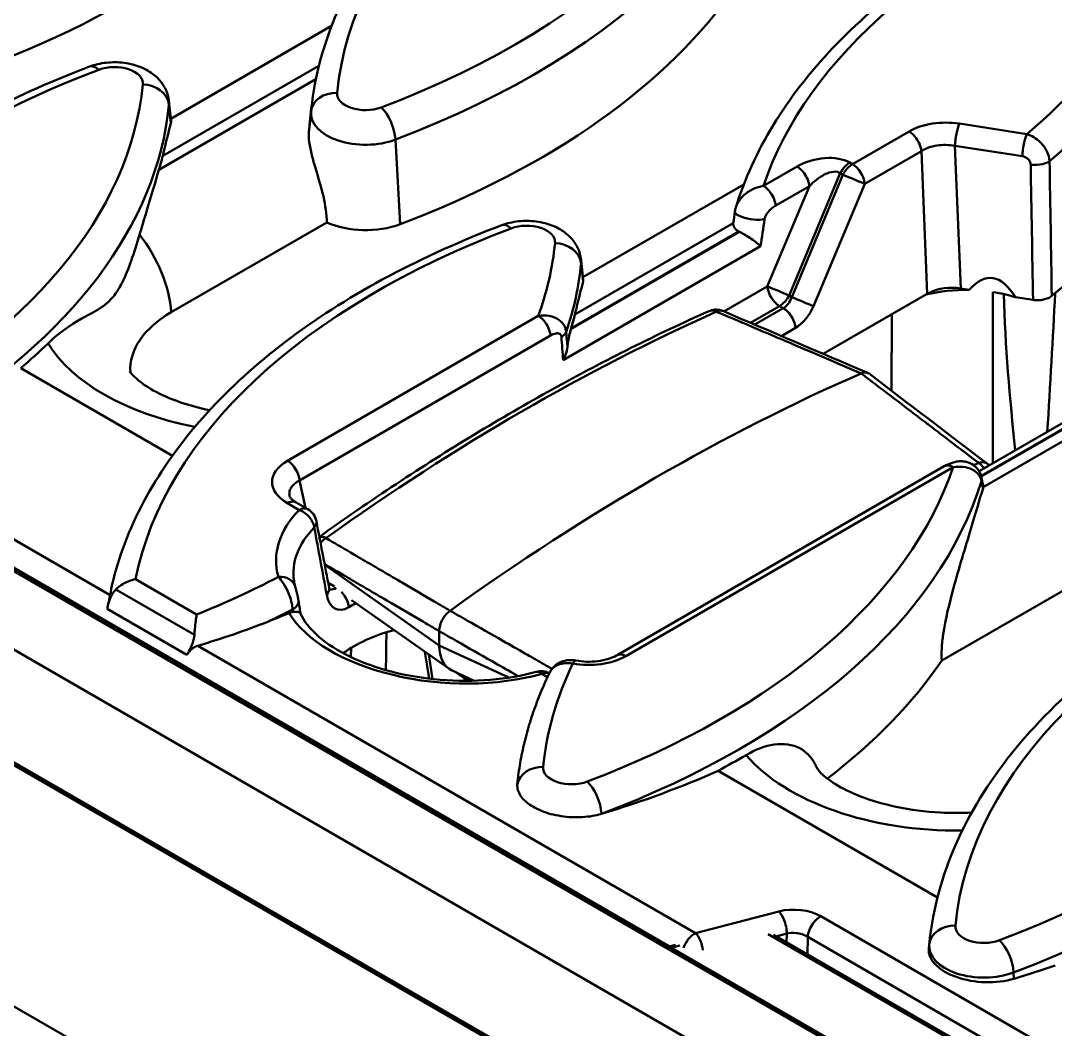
# Model space of a CAD drawing. Header units: millimetres. Extents: x 0 to 2219, y -32 to 1188.
# Drawn here: x 299.24 to 322.9, y 131.43 to 154.5 of the extents above; entities that cross this region are included whole.
import ezdxf

# ---------------------------------------------------------------- set-up
doc = ezdxf.new("R2010")
doc.units = ezdxf.units.MM
doc.header["$LTSCALE"] = 2
doc.layers.add('Sichtbar (ISO)', color=7, linetype='Continuous', lineweight=50)
doc.layers.add('Sichtbar schmal (ISO)', color=7, linetype='Continuous', lineweight=50)

msp = doc.modelspace()

# ---------------------------------------------------------------- linework, layer by layer
at = {"layer": 'Sichtbar (ISO)'}
for p, q in [((334.6797, 121.4207), (193.2583, 203.0704)), ((191.6027, 202.1623), (333.024, 120.5126)), ((302.6692, 152.2582), (306.3483, 154.3823)), ((302.6259, 152.6613), (302.6762, 152.1922)), ((305.8833, 152.4885), (305.8416, 152.0995)), ((312.0972, 148.6293), (315.7764, 150.7535)), ((315.7862, 150.5136), (315.7863, 150.5137)), ((315.5939, 150.2278), (315.5939, 150.2277)), ((302.6801, 147.8297), (306.2372, 149.8834)), ((312.054, 149.0324), (312.1043, 148.5633)), ((319.9707, 148.2504), (317.5931, 146.8776)), ((320.7375, 148.3738), (320.9331, 148.3417)), ((322.3912, 148.1132), (321.9878, 148.1756)), ((299.2358, 146.5522), (302.7063, 144.5486)), ((323.9905, 145.8279), (321.1582, 144.1927)), ((320.3622, 144.3062), (312.8761, 139.9841)), ((321.2079, 144.0664), (321.2079, 144.0664)), ((305.806, 143.3244), (305.5359, 143.4804)), ((320.3046, 139.8608), (325.0933, 142.6256)), ((306.6249, 141.3713), (306.6244, 141.3717)), ((309.0259, 139.6784), (306.8024, 141.2461)), ((308.8083, 140.5361), (308.8083, 140.2077)), ((308.48, 140.0633), (308.5762, 139.4482)), ((309.0885, 139.6422), (309.6117, 139.4003)), ((309.3987, 139.3977), (309.39, 139.4534)), ((315.1894, 137.3415), (320.2069, 134.4446)), ((324.9422, 128.6893), (316.4554, 133.5892)), ((314.0691, 133.3202), (314.2157, 133.3567)), ((320.0255, 133.4369), (320.0141, 133.3307))]:
    msp.add_line(p, q, dxfattribs=at)
for centre, start, end in [((305.606, 142.978), 10.76376, 60), ((311.1373, 139.2202), 61.42601, 105.65223)]:
    msp.add_arc(centre, 0.4, start, end, dxfattribs=at)
for centre, major_axis, ratio, start_param, end_param in [((287.4837, 163.1751), (20.085, 0), 0.5773503, 5.2921002, 5.9067594), ((296.9118, 159.5463), (20.085, 0), 0.5773503, 5.2921002, 5.9067594), ((282.7697, 153.0143), (19.91, 0), 0.5773503, 6.1148977, 6.1429316), ((307.1225, 150.5427), (-1.445, 0), 0.5773503, 0.9113221, 2.1505075), ((315.9685, 149.8256), (-0.4344, 0.0376), 0.5801579, 6.2507653, 6.2564533), ((315.8486, 149.7749), (-0.3167, 0.0704), 0.4847364, 1.0589612, 1.1149533), ((320.8446, 135.1585), (0.5869, 13.4575), 0.1731356, 6.0341036, 6.493111), ((306.3399, 154.9376), (-20.19, 0), 0.5773503, 2.5256048, 2.5711577), ((320.5366, 147.8979), (0.8006, -0.0058), 0.6152836, 1.3216185, 2.2764351), ((320.8549, 146.8867), (-2.4, 0.0021), 0.6066201, 4.6803099, 5.1033447), ((320.5358, 147.9185), (-0.8005, 0.0035), 0.5823326, 5.4147559, 5.4985406), ((320.8549, 146.9533), (-2.4, 0.0001), 0.5777312, 4.2208112, 4.4507906), ((304.9428, 146.5233), (-3.2, 0), 0.5773503, 5.4977871, 6.318229), ((292.1978, 149.3854), (19.91, 0), 0.5773503, 6.1148977, 6.1429316), ((-1562.4556, -4394.1357), (1751.4536, 4593.0007), 0.842549, 6.2494276, 6.2502989), ((311.4469, 146.1988), (-0.6181, -2.0831), 0.0029747, 2.2104547, 2.2220557), ((282.7697, 153.0143), (-19.91, 0), 0.5773503, 2.5445986, 2.6029748), ((313.7581, 99.0985), (-27.525, -47.6747), 0.5773503, 3.8059083, 4.0480637), ((-2219.216, -4011.253), (1825.2454, 4562.3091), 0.7818534, 6.0693751, 6.0702472), ((320.8186, 143.824), (0.4345, 0.0373), 0.5716722, 6.063941, 6.1571477), ((315.6656, 139.8614), (14.4429, -0.9977), 0.5927913, 3.01575, 3.08309), ((305.1302, 141.4484), (0.385, 0.1086), 0.80587, 6.2772854, 6.2831853), ((292.2902, 149.5231), (-19.8904, 1.2044), 0.5326124, 2.2885218, 2.3206343), ((298.2597, 145.4718), (12.2611, 1.1612), 0.4991551, 5.0870374, 5.2356119), ((309.1226, 138.8845), (-3.2, 0), 0.5773503, 5.1470276, 5.6137866), ((309.658, 140.701), (-0.6016, -1.0421), 0.575771, 5.4991567, 6.3354022), ((301.6259, 144.1235), (20.085, 0), 0.5773503, 5.6392198, 5.9067594), ((301.6259, 145.7565), (-19.91, 0), 0.5773503, 2.3202514, 2.3649925), ((301.7184, 145.7581), (-19.905, 1.2053), 0.5326124, 2.1763108, 2.3459169), ((311.8423, 136.9453), (1.2491, -0.0756), 0.5326124, 5.3060877, 5.3179035), ((321.2705, 133.1803), (1.2637, -0.0765), 0.5326124, 3.1225949, 5.3179035), ((339.9681, 131.8581), (19.9761, -1.2096), 0.5326124, 3.1168293, 3.1225949), ((311.1465, 141.993), (-19.9196, 1.2061), 0.5326124, 2.1763108, 2.2338406)]:
    msp.add_ellipse(centre, major_axis=major_axis, ratio=ratio, start_param=start_param, end_param=end_param, dxfattribs=at)
for points, knots in [([(314.9542, 161.6143), (313.9294, 161.2269), (312.9644, 160.7834), (311.1861, 159.7967), (310.3727, 159.2535), (308.9255, 158.0816), (308.2916, 157.4529), (307.228, 156.1266), (306.7984, 155.4287), (306.1662, 153.9857), (305.9641, 153.2406), (305.8833, 152.4885)], [2.93590568, 2.93590568, 2.93590568, 2.93590568, 3.12174204, 3.12174204, 3.30757839, 3.30757839, 3.49341475, 3.49341475, 3.67925111, 3.67925111, 3.86508746, 3.86508746, 3.86508746, 3.86508746]), ([(324.3823, 157.9854), (323.4828, 157.6454), (322.6294, 157.2622), (321.0365, 156.4177), (320.297, 155.9564), (318.9512, 154.9653), (318.3449, 154.4354), (317.2828, 153.3176), (316.827, 152.7296), (316.0819, 151.5083), (315.7927, 150.8749), (315.5939, 150.2278)], [2.93590568, 2.93590568, 2.93590568, 2.93590568, 3.09901472, 3.09901472, 3.26212377, 3.26212377, 3.42523281, 3.42523281, 3.58834185, 3.58834185, 3.7514509, 3.7514509, 3.7514509, 3.7514509]), ([(300.812, 153.4493), (299.9923, 153.1394), (299.2107, 152.7937), (297.7408, 152.0367), (297.0523, 151.6254), (295.7833, 150.7445), (295.2028, 150.2749), (294.163, 149.2849), (293.7038, 148.7646), (292.919, 147.6822), (292.5934, 147.1201), (292.3405, 146.543)], [2.93590568, 2.93590568, 2.93590568, 2.93590568, 3.0845612, 3.0845612, 3.23321672, 3.23321672, 3.38187225, 3.38187225, 3.53052777, 3.53052777, 3.67918329, 3.67918329, 3.67918329, 3.67918329]), ([(302.6259, 152.6613), (302.6159, 152.7541), (302.5898, 152.8433), (302.5119, 153.012), (302.4578, 153.0888), (302.3233, 153.2362), (302.2398, 153.3), (302.0408, 153.4182), (301.9228, 153.4643), (301.6694, 153.5309), (301.5333, 153.548), (301.2616, 153.5506), (301.1262, 153.5363), (300.9325, 153.4903), (300.8718, 153.4719), (300.812, 153.4493)], [0.8473015, 0.8473015, 0.8473015, 0.8473015, 1.0461813, 1.0461813, 1.2705319, 1.2705319, 1.5560441, 1.5560441, 1.9290652, 1.9290652, 2.3395873, 2.3395873, 2.7469542, 2.7469542, 2.9359057, 2.9359057, 2.9359057, 2.9359057]), ([(302.6714, 152.1532), (302.669, 152.1451), (302.6666, 152.1368), (302.6251, 151.9914), (302.5748, 151.7794), (302.5074, 151.5023), (302.496, 151.4557), (302.4842, 151.4073)], [0.70958265, 0.70958265, 0.70958265, 0.70958265, 0.73010989, 0.73010989, 1.0546565, 1.0546565, 1.11670002, 1.11670002, 1.11670002, 1.11670002]), ([(306.2372, 149.8834), (306.2338, 150.0715), (306.2063, 150.2757), (306.0979, 150.7475), (306.0069, 151.0181), (305.9082, 151.3682), (305.8811, 151.4724), (305.8414, 151.6749), (305.8291, 151.7734), (305.8254, 151.908), (305.827, 151.9554), (305.8314, 152.0019)], [0.04336489, 0.04336489, 0.04336489, 0.04336489, 0.19996601, 0.19996601, 0.39993202, 0.39993202, 0.47560066, 0.47560066, 0.55126929, 0.55126929, 0.59299387, 0.59299387, 0.59299387, 0.59299387]), ([(305.8314, 152.0019), (305.8338, 152.0256), (305.8362, 152.0492), (305.8397, 152.0816), (305.8406, 152.0906), (305.8416, 152.0995)], [0.709582647, 0.709582647, 0.709582647, 0.709582647, 0.73010989, 0.73010989, 0.738013886, 0.738013886, 0.738013886, 0.738013886]), ([(302.3984, 151.0889), (302.3189, 150.8196), (302.2225, 150.4944), (302.0637, 149.9659), (302.01, 149.7891), (301.9561, 149.6071)], [-1.17413138, -1.17413138, -1.17413138, -1.17413138, -0.82821986, -0.82821986, -0.66470099, -0.66470099, -0.66470099, -0.66470099]), ([(310.2401, 149.8205), (309.328, 149.4756), (308.4632, 149.0864), (306.8511, 148.2278), (306.1038, 147.7584), (304.7467, 146.7494), (304.1368, 146.2098), (303.0727, 145.0713), (302.6184, 144.4724), (301.8819, 143.2288), (301.5998, 142.584), (301.4111, 141.9259)], [2.93590568, 2.93590568, 2.93590568, 2.93590568, 3.10131206, 3.10131206, 3.26671845, 3.26671845, 3.43212483, 3.43212483, 3.59753122, 3.59753122, 3.7629376, 3.7629376, 3.7629376, 3.7629376]), ([(312.054, 149.0324), (312.044, 149.1252), (312.0179, 149.2144), (311.94, 149.3831), (311.8859, 149.4599), (311.7514, 149.6073), (311.6678, 149.6711), (311.4689, 149.7894), (311.3509, 149.8354), (311.0975, 149.902), (310.9614, 149.9192), (310.6897, 149.9218), (310.5543, 149.9074), (310.3606, 149.8614), (310.2999, 149.8431), (310.2401, 149.8205)], [0.8473015, 0.8473015, 0.8473015, 0.8473015, 1.0461813, 1.0461813, 1.2705319, 1.2705319, 1.5560441, 1.5560441, 1.9290652, 1.9290652, 2.3395873, 2.3395873, 2.7469542, 2.7469542, 2.9359057, 2.9359057, 2.9359057, 2.9359057]), ([(315.6638, 149.6755), (315.6406, 149.6877), (315.6201, 149.7015), (315.5856, 149.7313), (315.5714, 149.7473), (315.5494, 149.7809), (315.5418, 149.7985), (315.5333, 149.8341), (315.5324, 149.8521), (315.5348, 149.8699)], [-0.093172419, -0.093172419, -0.093172419, -0.093172419, -0.069741806, -0.069741806, -0.046689704, -0.046689704, -0.023222207, -0.023222207, -0.000000608, -0.000000608, -0.000000608, -0.000000608]), ([(301.9561, 149.6071), (301.894, 149.3986), (301.8303, 149.1953), (301.7005, 148.8277), (301.6351, 148.6643), (301.5136, 148.422), (301.462, 148.3345), (301.3423, 148.1694), (301.2771, 148.0997), (301.083, 147.9317), (300.9443, 147.8551), (300.5741, 147.6535), (300.3058, 147.5126), (299.9487, 147.2008), (299.9039, 147.1596), (299.8608, 147.1179)], [-8.1998669, -8.1998669, -8.1998669, -8.1998669, -7.9859112, -7.9859112, -7.7762905, -7.7762905, -7.6320169, -7.6320169, -7.471513, -7.471513, -7.182576, -7.182576, -6.7967357, -6.7967357, -6.739003, -6.739003, -6.739003, -6.739003]), ([(316.1614, 149.3387), (316.161, 149.3391), (316.1606, 149.3394), (316.1346, 149.3647), (316.1034, 149.3914), (316.0322, 149.4474), (315.9914, 149.477), (315.8986, 149.5411), (315.8512, 149.5719), (315.7864, 149.6106), (315.7646, 149.623), (315.7209, 149.6468), (315.6992, 149.658), (315.6786, 149.668)], [-0.14273154, -0.14273154, -0.14273154, -0.14273154, -0.1422764, -0.1422764, -0.11013027, -0.11013027, -0.07705636, -0.07705636, -0.0392693, -0.0392693, -0.02003724, -0.02003724, -0.000015, -0.000015, -0.000015, -0.000015]), ([(312.0995, 148.5243), (312.0971, 148.5163), (312.0947, 148.5079), (312.0532, 148.3625), (312.0029, 148.1505), (311.9354, 147.8734), (311.9241, 147.8269), (311.9123, 147.7785)], [0.70958265, 0.70958265, 0.70958265, 0.70958265, 0.73010989, 0.73010989, 1.0546565, 1.0546565, 1.11670002, 1.11670002, 1.11670002, 1.11670002]), ([(322.3912, 148.1132), (322.4302, 148.1072), (322.4708, 148.1047), (322.5514, 148.1067), (322.5914, 148.1112), (322.6672, 148.1271), (322.7029, 148.1385), (322.7672, 148.1668), (322.7956, 148.1837), (322.819, 148.2028)], [0, 0, 0, 0, 0.03026123, 0.03026123, 0.06049622, 0.06049622, 0.09075025, 0.09075025, 0.12108602, 0.12108602, 0.12108602, 0.12108602]), ([(314.9812, 147.8573), (314.3869, 147.5924), (313.7913, 147.3109), (312.5984, 146.7151), (312.0013, 146.4008), (310.8067, 145.7403), (310.2093, 145.394), (309.0154, 144.6702), (308.4189, 144.2926), (307.2369, 143.5127), (306.6512, 143.1108), (306.0672, 142.6945)], [1.4572612, 1.4572612, 1.4572612, 1.4572612, 1.50345979, 1.50345979, 1.54965838, 1.54965838, 1.59585697, 1.59585697, 1.64205556, 1.64205556, 1.6875878, 1.6875878, 1.6875878, 1.6875878]), ([(315.2927, 147.8602), (315.268, 147.8708), (315.2427, 147.8785), (315.1932, 147.8886), (315.1693, 147.8909), (315.1239, 147.8916), (315.1024, 147.89), (315.0626, 147.8839), (315.0442, 147.8796), (315.0105, 147.8694), (314.9952, 147.8635), (314.9812, 147.8573)], [0.0077111038, 0.0077111038, 0.0077111038, 0.0077111038, 0.0083111588, 0.0083111588, 0.0089112137, 0.0089112137, 0.0095112687, 0.0095112687, 0.0101113237, 0.0101113237, 0.0107113787, 0.0107113787, 0.0107113787, 0.0107113787]), ([(311.8208, 147.4407), (311.8081, 147.3976), (311.795, 147.3465), (311.7671, 147.2184), (311.7526, 147.1385), (311.7413, 147.0481), (311.7406, 147.0417), (311.7398, 147.0353)], [0.22233415, 0.22233415, 0.22233415, 0.22233415, 0.27696814, 0.27696814, 0.34524575, 0.34524575, 0.35028519, 0.35028519, 0.35028519, 0.35028519]), ([(311.7398, 147.0353), (311.7339, 146.9844), (311.722, 146.9324), (311.6899, 146.831), (311.6696, 146.7809), (311.6455, 146.7321), (311.6453, 146.7317), (311.6451, 146.7312)], [-0.08127597, -0.08127597, -0.08127597, -0.08127597, -0.040466491, -0.040466491, 0, 0, 0.000365583, 0.000365583, 0.000365583, 0.000365583]), ([(301.7311, 146.4808), (301.7311, 146.4808), (301.7319, 146.4791), (301.7442, 146.4579), (301.7881, 146.3929), (301.9752, 146.2282), (302.1022, 146.136), (302.4386, 145.9481), (302.6506, 145.8524), (303.0952, 145.6988), (303.3183, 145.6371), (303.5554, 145.5874)], [4.19906285, 4.19906285, 4.19906285, 4.19906285, 4.24960148, 4.24960148, 4.50761751, 4.50761751, 4.72894289, 4.72894289, 4.95859169, 4.95859169, 5.1497945, 5.1497945, 5.1497945, 5.1497945]), ([(318.4599, 146.4321), (318.4967, 146.4482), (318.5323, 146.4553), (318.5932, 146.451), (318.6188, 146.4416), (318.6402, 146.4253)], [0, 0, 0, 0, 0.039333136, 0.039333136, 0.074152386, 0.074152386, 0.074152386, 0.074152386]), ([(320.3653, 144.3079), (320.4164, 144.3372), (320.4692, 144.3618), (320.5731, 144.3986), (320.6268, 144.412), (320.7177, 144.4219), (320.7554, 144.4227), (320.8183, 144.4171), (320.8429, 144.4132), (320.9205, 144.3946), (320.9742, 144.3715), (321.0581, 144.3145), (321.0922, 144.2832), (321.1514, 144.2092), (321.1759, 144.1652), (321.1987, 144.1017), (321.2039, 144.0842), (321.2079, 144.0664)], [0.00092036, 0.00092036, 0.00092036, 0.00092036, 0.04941436, 0.04941436, 0.09426446, 0.09426446, 0.12464877, 0.12464877, 0.14443877, 0.14443877, 0.18758969, 0.18758969, 0.22230751, 0.22230751, 0.25974896, 0.25974896, 0.27360378, 0.27360378, 0.27360378, 0.27360378]), ([(321.2473, 143.8065), (321.1692, 143.542), (321.0754, 143.2257), (320.8425, 142.4507), (320.6975, 141.9787), (320.4834, 141.1904), (320.3863, 140.8048), (320.3207, 140.3578), (320.3079, 140.2453), (320.2969, 140.038), (320.2978, 139.9428), (320.3046, 139.8608)], [-1.1636059, -1.1636059, -1.1636059, -1.1636059, -0.8282199, -0.8282199, -0.4165788, -0.4165788, -0.1554996, -0.1554996, -0.0777498, -0.0777498, -0.0059838, -0.0059838, -0.0059838, -0.0059838]), ([(305.3859, 143.6238), (305.3869, 143.6189), (305.3904, 143.606), (305.4192, 143.5694), (305.434, 143.5537), (305.4737, 143.52), (305.4988, 143.5019), (305.5287, 143.4843)], [0, 0, 0, 0, 0.07358962, 0.07358962, 0.11392043, 0.11392043, 0.15369259, 0.15369259, 0.15369259, 0.15369259]), ([(329.0963, 142.5627), (328.0715, 142.1753), (327.1065, 141.7318), (325.3282, 140.7451), (324.5149, 140.2019), (323.0676, 139.03), (322.4337, 138.4013), (321.3701, 137.075), (320.9405, 136.3771), (320.3084, 134.9341), (320.1062, 134.189), (320.0255, 133.4369)], [2.93590568, 2.93590568, 2.93590568, 2.93590568, 3.12174204, 3.12174204, 3.30757839, 3.30757839, 3.49341475, 3.49341475, 3.67925111, 3.67925111, 3.86508746, 3.86508746, 3.86508746, 3.86508746]), ([(301.4147, 141.4889), (301.4616, 141.5351), (301.515, 141.5761), (301.6167, 141.6373), (301.663, 141.66), (301.7584, 141.6973), (301.8075, 141.7118), (301.8574, 141.722), (301.8581, 141.7222), (301.8589, 141.7223)], [0.37004796, 0.37004796, 0.37004796, 0.37004796, 0.42048226, 0.42048226, 0.4590929, 0.4590929, 0.49811289, 0.49811289, 0.49872151, 0.49872151, 0.49872151, 0.49872151]), ([(305.5152, 141.557), (305.5128, 141.5653), (305.5106, 141.5736), (305.5064, 141.5902), (305.5044, 141.5985), (305.5006, 141.615), (305.4988, 141.6232), (305.4954, 141.6397), (305.4939, 141.648), (305.491, 141.6644), (305.4896, 141.6726), (305.4884, 141.6809)], [2.19468236, 2.19468236, 2.19468236, 2.19468236, 2.209598537, 2.209598537, 2.224514714, 2.224514714, 2.239430891, 2.239430891, 2.254347068, 2.254347068, 2.269263245, 2.269263245, 2.269263245, 2.269263245]), ([(305.5156, 141.5551), (305.5201, 141.5391), (305.5255, 141.5196), (305.5372, 141.4756), (305.5437, 141.4504), (305.5563, 141.399), (305.5626, 141.3722), (305.5738, 141.3206), (305.5789, 141.2951), (305.5851, 141.2601), (305.5869, 141.2494), (305.5885, 141.2389)], [0, 0, 0, 0, 0.020194589, 0.020194589, 0.041180891, 0.041180891, 0.061317877, 0.061317877, 0.080875443, 0.080875443, 0.089693434, 0.089693434, 0.089693434, 0.089693434]), ([(306.2926, 141.5219), (306.2966, 141.502), (306.3014, 141.4865), (306.3077, 141.4701), (306.3096, 141.4667), (306.3096, 141.4667)], [0.001270467, 0.001270467, 0.001270467, 0.001270467, 0.027930571, 0.027930571, 0.048742073, 0.048742073, 0.048742073, 0.048742073]), ([(301.2159, 141.0461), (301.2313, 141.1341), (301.2557, 141.2251), (301.3083, 141.3425), (301.3339, 141.3885), (301.3751, 141.4457), (301.3948, 141.4689), (301.4147, 141.4889)], [0.031631, 0.031631, 0.031631, 0.031631, 0.09544219, 0.09544219, 0.12836887, 0.12836887, 0.1484271, 0.1484271, 0.1484271, 0.1484271]), ([(301.282, 141.3581), (301.2815, 141.3552), (301.281, 141.3523), (301.2801, 141.347), (301.2796, 141.3446), (301.2789, 141.3407), (301.2786, 141.3391), (301.2781, 141.336), (301.2778, 141.3345), (301.2771, 141.3311), (301.2767, 141.3291), (301.2755, 141.3228), (301.2746, 141.3184), (301.2673, 141.2823), (301.2589, 141.2463), (301.2422, 141.175), (301.2345, 141.1422), (301.2232, 141.0873), (301.2193, 141.0669), (301.2159, 141.0461)], [-0.37723627, -0.37723627, -0.37723627, -0.37723627, -0.37317926, -0.37317926, -0.3699298, -0.3699298, -0.36785471, -0.36785471, -0.3659181, -0.3659181, -0.36339902, -0.36339902, -0.35792657, -0.35792657, -0.31960397, -0.31960397, -0.29070642, -0.29070642, -0.27414611, -0.27414611, -0.27414611, -0.27414611]), ([(303.2587, 140.9141), (303.2586, 140.9136), (303.2585, 140.913), (303.2519, 140.8693), (303.2452, 140.8192), (303.2322, 140.7097), (303.2258, 140.6504), (303.2157, 140.5441), (303.2117, 140.4995), (303.2081, 140.4535)], [-0.00071469, -0.00071469, -0.00071469, -0.00071469, 0, 0, 0.05614574, 0.05614574, 0.11035606, 0.11035606, 0.14665166, 0.14665166, 0.14665166, 0.14665166]), ([(305.4684, 140.9745), (305.4535, 140.9728), (305.4382, 140.9699), (305.3996, 140.9595), (305.3822, 140.9521), (305.3765, 140.9497)], [0.000005227, 0.000005227, 0.000005227, 0.000005227, 0.015544084, 0.015544084, 0.039052137, 0.039052137, 0.039052137, 0.039052137]), ([(305.4684, 140.9745), (305.4852, 140.9763), (305.5005, 140.9774), (305.5558, 140.9792), (305.5852, 140.9742), (305.6193, 140.9595), (305.629, 140.951), (305.6335, 140.9409)], [0, 0, 0, 0, 0.01739581, 0.01739581, 0.06903867, 0.06903867, 0.10797584, 0.10797584, 0.10797584, 0.10797584]), ([(305.6335, 140.9409), (305.7088, 140.7717), (305.8515, 140.5839), (306.2473, 140.2417), (306.4954, 140.0823), (307.059, 139.8136), (307.3772, 139.6988), (308.0668, 139.5184), (308.4497, 139.454), (309.2138, 139.3903), (309.6048, 139.3896), (310.3475, 139.4514), (310.7082, 139.5153), (311.03, 139.6055)], [0, 0, 0, 0, 0.3074824, 0.3074824, 0.5911775, 0.5911775, 0.8653002, 0.8653002, 1.1532303, 1.1532303, 1.4406661, 1.4406661, 1.7286621, 1.7286621, 1.7286621, 1.7286621]), ([(308.8083, 140.5361), (308.8083, 140.5786), (308.8155, 140.6249), (308.8435, 140.7197), (308.864, 140.7672), (308.912, 140.8512), (308.9379, 140.8876), (308.9947, 140.9525), (309.0253, 140.9807), (309.0567, 141.0032)], [0, 0, 0, 0, 0.03907972, 0.03907972, 0.07807584, 0.07807584, 0.1116271, 0.1116271, 0.14519597, 0.14519597, 0.14519597, 0.14519597]), ([(303.2081, 140.4535), (303.2011, 140.3759), (303.1799, 140.2894), (303.1345, 140.1685), (303.1104, 140.1173), (303.0837, 140.067)], [-0.145340412, -0.145340412, -0.145340412, -0.145340412, -0.087004822, -0.087004822, -0.047839894, -0.047839894, -0.047839894, -0.047839894]), ([(303.0852, 140.0565), (303.0992, 140.074), (303.114, 140.0906), (303.1627, 140.1382), (303.1989, 140.1642), (303.2422, 140.1847), (303.2466, 140.1866), (303.2529, 140.1893), (303.2548, 140.1901), (303.258, 140.1914), (303.2594, 140.1919), (303.262, 140.1929), (303.2633, 140.1934), (303.2662, 140.1945), (303.2678, 140.1951), (303.2737, 140.1972), (303.278, 140.1986), (303.2835, 140.2003), (303.2848, 140.2007), (303.286, 140.2011)], [-0.453405151, -0.453405151, -0.453405151, -0.453405151, -0.436171072, -0.436171072, -0.400003943, -0.400003943, -0.39595637, -0.39595637, -0.394235397, -0.394235397, -0.392989709, -0.392989709, -0.391854526, -0.391854526, -0.390337616, -0.390337616, -0.386491703, -0.386491703, -0.385361375, -0.385361375, -0.385361375, -0.385361375]), ([(303.0837, 140.067), (303.0835, 140.0666), (303.0833, 140.0662), (303.0702, 140.0422), (303.0552, 140.0178), (303.0392, 139.9934)], [1.240725162, 1.240725162, 1.240725162, 1.240725162, 1.241037678, 1.241037678, 1.261269776, 1.261269776, 1.261269776, 1.261269776]), ([(311.355, 139.6217), (311.376, 139.6579), (311.4019, 139.6915), (311.4694, 139.7595), (311.5145, 139.7919), (311.6131, 139.8416), (311.6683, 139.8588), (311.7827, 139.8763), (311.8435, 139.8762), (311.9156, 139.8665), (311.9284, 139.8645), (311.9404, 139.8622)], [0.00900111, 0.00900111, 0.00900111, 0.00900111, 0.04105696, 0.04105696, 0.08263051, 0.08263051, 0.12585419, 0.12585419, 0.17156913, 0.17156913, 0.18106108, 0.18106108, 0.18106108, 0.18106108]), ([(311.9404, 139.8622), (312.0171, 139.8478), (312.0995, 139.839), (312.2667, 139.8338), (312.3538, 139.8378), (312.522, 139.8587), (312.6049, 139.8767), (312.7489, 139.9216), (312.8127, 139.9487), (312.8685, 139.9794), (312.8729, 139.9819), (312.8773, 139.9844)], [0, 0, 0, 0, 0.06170895, 0.06170895, 0.12569307, 0.12569307, 0.19186612, 0.19186612, 0.25499355, 0.25499355, 0.26058676, 0.26058676, 0.26058676, 0.26058676]), ([(311.3389, 139.5925), (311.2661, 139.4431), (311.1981, 139.2926), (311.0723, 138.9898), (311.0143, 138.8374), (310.9086, 138.5309), (310.8608, 138.3768), (310.7755, 138.0672), (310.738, 137.9118), (310.6734, 137.5998), (310.6464, 137.4432), (310.6245, 137.2863)], [3.65268332, 3.65268332, 3.65268332, 3.65268332, 3.69152751, 3.69152751, 3.7303717, 3.7303717, 3.76921589, 3.76921589, 3.80806008, 3.80806008, 3.84690427, 3.84690427, 3.84690427, 3.84690427]), ([(317.445, 137.4077), (317.4323, 137.4389), (317.4185, 137.4688), (317.3174, 137.6626), (317.1975, 137.7804), (316.8875, 137.944), (316.6863, 137.9713), (316.2652, 137.9101), (316.048, 137.8296), (315.8277, 137.7001)], [-1.61992431, -1.61992431, -1.61992431, -1.61992431, -1.58355425, -1.58355425, -1.37393861, -1.37393861, -1.12094904, -1.12094904, -0.88566266, -0.88566266, -0.88566266, -0.88566266]), ([(317.4446, 137.4086), (317.4446, 137.4086), (317.4693, 137.3601), (317.6184, 137.2133), (317.7275, 137.1245), (318.0288, 136.9389), (318.2217, 136.8422), (318.6875, 136.6617), (318.9648, 136.5791), (319.5817, 136.4495), (319.9237, 136.4046), (320.5092, 136.3729), (320.7488, 136.372), (320.9858, 136.383)], [4.1990628, 4.1990628, 4.1990628, 4.1990628, 4.4571108, 4.4571108, 4.6800876, 4.6800876, 4.9066741, 4.9066741, 5.1486497, 5.1486497, 5.404459, 5.404459, 5.5778861, 5.5778861, 5.5778861, 5.5778861]), ([(310.5957, 137.0335), (310.5948, 137.021), (310.5942, 137.0087), (310.5956, 136.9149), (310.6327, 136.8172), (310.7513, 136.6614), (310.8537, 136.5757), (311.0699, 136.4508), (311.2222, 136.3896), (311.5043, 136.314), (311.6843, 136.2864), (311.9909, 136.2718), (312.1718, 136.2824), (312.3777, 136.318), (312.4437, 136.3336), (312.5077, 136.3516)], [0.67723232, 0.67723232, 0.67723232, 0.67723232, 0.69410003, 0.69410003, 0.80903074, 0.80903074, 0.9237132, 0.9237132, 1.03839565, 1.03839565, 1.15332636, 1.15332636, 1.26867748, 1.26867748, 1.32035344, 1.32035344, 1.32035344, 1.32035344])]:
    msp.add_open_spline(points, degree=3, knots=knots, dxfattribs=at)
for points in [[(302.6762, 152.1922), (302.6774, 152.1816), (302.6757, 152.1683), (302.6714, 152.1532)], [(315.535, 149.8714), (315.5476, 149.9594), (315.5603, 150.0475), (315.5731, 150.1356)], [(315.5731, 150.1356), (315.5776, 150.1667), (315.5847, 150.1976), (315.5939, 150.2277)], [(312.1043, 148.5633), (312.1055, 148.5527), (312.1038, 148.5395), (312.0995, 148.5243)], [(321.3434, 144.3665), (321.3599, 144.3539), (321.375, 144.3402), (321.3888, 144.3258)], [(320.3623, 144.3062), (320.3623, 144.3062), (320.3623, 144.3062), (320.3624, 144.3062)], [(321.2079, 144.0664), (321.222, 144.0049), (321.2361, 143.9434), (321.25, 143.8818)], [(321.25, 143.8818), (321.2538, 143.8646), (321.2546, 143.8472), (321.2523, 143.8299)], [(305.5358, 143.4801), (305.5354, 143.4803), (305.535, 143.4805), (305.5347, 143.4807)], [(305.9996, 143.0491), (306.0961, 142.5417), (306.1935, 142.034), (306.2919, 141.5257)], [(306.2919, 141.5257), (306.2919, 141.5254), (306.292, 141.5251), (306.292, 141.5248)], [(305.5885, 141.2389), (305.5885, 141.2389), (305.5885, 141.2389), (305.5885, 141.2388)], [(305.5886, 141.2388), (305.6041, 141.1382), (305.6197, 141.0376), (305.6352, 140.937)], [(303.0392, 139.9934), (303.0537, 140.0151), (303.069, 140.0362), (303.0852, 140.0565)], [(309.3744, 139.5101), (309.3816, 139.493), (309.3868, 139.474), (309.39, 139.4534)], [(310.6248, 137.2863), (310.6131, 137.2023), (310.6034, 137.118), (310.5957, 137.0335)]]:
    msp.add_open_spline(points, degree=3, dxfattribs=at)
at = {"layer": 'Sichtbar schmal (ISO)'}
for p, q in [((193.1583, 203.0605), (334.5797, 121.4108)), ((191.037, 199.8496), (332.4583, 118.2)), ((332.4656, 118.2558), (191.0443, 199.9054)), ((191.037, 194.3239), (332.4583, 112.6743)), ((270.9281, 158.2359), (314.079, 133.3227)), ((302.4842, 151.4073), (306.0585, 153.471)), ((305.9882, 153.1615), (302.3984, 151.0889)), ((302.6263, 152.5763), (302.6714, 152.1532)), ((305.8765, 152.4221), (305.8314, 152.0019)), ((319.5561, 151.9669), (318.2607, 151.219)), ((322.2502, 151.9061), (320.7066, 152.1449)), ((307.8061, 151.7789), (307.914, 149.8448)), ((318.5414, 150.7701), (319.8368, 151.5181)), ((319.9707, 148.2504), (319.8368, 151.5181)), ((320.6038, 151.6367), (322.1475, 151.3979)), ((320.6038, 151.6367), (320.7375, 148.3738)), ((318.2607, 151.219), (318.2004, 151.2538)), ((316.9945, 151.1641), (316.2249, 150.7198)), ((317.9837, 151.0121), (316.8115, 148.2137)), ((317.9837, 151.0121), (318.044, 150.9773)), ((316.8718, 148.1789), (318.044, 150.9773)), ((318.5414, 150.7701), (317.3692, 147.9718)), ((316.3141, 148.4208), (317.2752, 150.7153)), ((316.5056, 150.2709), (317.2752, 150.7153)), ((311.9123, 147.7785), (315.5348, 149.8699)), ((315.6786, 149.668), (311.8208, 147.4407)), ((315.6638, 149.6755), (311.8265, 147.4601)), ((311.6451, 146.7312), (316.1614, 149.3387)), ((312.0544, 148.9474), (312.0995, 148.5243)), ((315.3217, 147.8479), (316.3141, 148.4208)), ((316.8115, 148.2137), (316.8718, 148.1789)), ((321.4757, 148.2927), (321.4722, 144.374)), ((316.5949, 147.972), (315.9301, 147.5882)), ((316.0279, 147.5464), (316.6799, 147.9228)), ((316.6799, 147.9228), (316.5949, 147.972)), ((311.0751, 147.7466), (305.3359, 144.4331)), ((319.1568, 146.0323), (319.1583, 147.7813)), ((316.9607, 147.474), (316.6362, 147.2866)), ((305.6166, 143.9842), (311.3558, 147.2977)), ((311.7318, 147.1392), (311.7398, 147.0353)), ((321.2065, 144.0723), (324.9146, 146.2132)), ((321.2029, 144.0862), (324.188, 145.8096)), ((324.8444, 145.9037), (321.2523, 143.8299)), ((301.282, 141.3581), (295.645, 144.6126)), ((313.0761, 139.9643), (320.5622, 144.2864)), ((305.6166, 143.9842), (305.7501, 143.3567)), ((305.3359, 143.4606), (305.606, 143.3046)), ((308.8083, 140.2077), (306.19, 142.0539)), ((301.8589, 141.7223), (303.2587, 140.9141)), ((306.2705, 141.6367), (306.411, 141.5555)), ((301.4147, 141.4889), (303.2081, 140.4535)), ((301.2159, 141.0461), (303.0392, 139.9934)), ((305.4591, 141.0344), (305.4684, 140.9745)), ((314.6723, 133.6272), (303.286, 140.2011)), ((306.7862, 139.9436), (306.796, 140.153)), ((310.4019, 139.471), (308.8083, 140.2077)), ((308.6569, 139.4389), (308.5691, 140.0005)), ((311.1585, 139.5581), (311.2869, 139.484)), ((312.5201, 136.3562), (312.5202, 136.3553)), ((316.5792, 134.1238), (314.6723, 133.6272)), ((327.0559, 128.5182), (317.5405, 134.012)), ((316.3329, 133.6059), (324.8545, 128.6859)), ((316.5182, 133.5529), (316.7572, 133.6152)), ((316.7572, 133.6152), (316.754, 133.4168)), ((317.2311, 133.1413), (317.2376, 133.5398)), ((317.2376, 133.5398), (326.753, 128.0461)), ((314.1167, 133.2927), (314.3164, 133.3423)), ((320.0187, 133.3705), (320.0078, 133.2696)), ((321.9482, 132.7273), (321.9562, 132.5833))]:
    msp.add_line(p, q, dxfattribs=at)
for centre, major_axis, ratio, start_param, end_param in [((325.7332, 152.2253), (-19.2902, 0), 0.5773503, 5.2921002, 6.2270729), ((296.9118, 161.8324), (19.2902, 0), 0.5773503, 5.2921002, 6.2270729), ((296.9118, 161.3852), (19.8879, 0), 0.5773503, 5.2921002, 6.2270729), ((335.1612, 148.5965), (-19.2902, 0), 0.5773503, 5.2921002, 6.0913587), ((306.3399, 158.2036), (19.2902, 0), 0.5773503, 5.6822147, 6.2270729), ((306.3399, 157.7564), (19.8879, 0), 0.5773503, 5.6846007, 6.2270729), ((311.591, 144.0604), (-19.2902, 0), 0.5773503, 5.2921002, 6.027387), ((301.0242, 152.8881), (-0.2122, 0.5612), 0.4472624, 5.5814881, 6.2831853), ((301.3804, 153.0639), (0.6502, 0), 0.5773503, 6.2270729, 8.4336928), ((282.7697, 153.6675), (19.2902, 0), 0.5773503, 5.4390873, 6.2270729), ((302.0295, 152.553), (0.5972, -0.0581), 0.8152115, 0.1664141, 1.6499439), ((301.3804, 152.6167), (1.2479, 0), 0.5773503, 6.2270729, 6.3450887), ((306.4733, 152.3601), (-0.5972, 0.0581), 0.8152115, 4.7915366, 6.2750665), ((307.1225, 152.8289), (-0.6502, 0), 0.5773503, 6.2270729, 8.4336928), ((282.7697, 153.2203), (19.8879, 0), 0.5773503, 5.5162972, 6.2270729), ((307.1225, 152.3817), (-1.2479, 0), 0.5773503, 6.2270729, 8.4336928), ((325.7332, 151.7781), (-19.8879, 0), 0.5773503, 6.221282, 6.2270729), ((307.4787, 152.0249), (0.2122, -0.5612), 0.4472624, 0.9563656, 2.4398955), ((320.4037, 151.4691), (-1.2008, 0.0053), 0.5823326, 4.4599393, 5.4985406), ((320.7066, 151.8183), (0.0612, 0.3953), 0.2113249, 0.6319143, 2.0805376), ((317.5066, 150.8017), (-0.888, -0.2161), 0.5801009, 3.6875463, 5.1799261), ((-1500.6272, 380.8868), (-1603.9257, 1025.3319), 0.8463223, 3.651295, 3.6531247), ((318.2607, 150.8924), (0.2, 0.3464), 0.5773503, 0.7853982, 1.6580628), ((318.2607, 150.8924), (0.2, -0.3464), 0.5773503, 0.9075712, 2.3561945), ((-1533.4678, 354.7204), (1671.4979, -945.764), 0.8531578, 0.4645662, 0.4663867), ((318.2607, 150.8924), (0.3689, -0.1545), 0.0167836, 4.0917451, 5.5841249), ((310.4523, 149.2592), (-0.2122, 0.5612), 0.4472624, 5.5814881, 6.2831853), ((310.8084, 149.4351), (0.6502, 0), 0.5773503, 6.2270729, 8.4336928), ((398.3677, 164.274), (46.9105, 107.6988), 0.6434081, 1.972404, 1.9779687), ((321.0191, 140.4315), (-19.2902, 0), 0.5773503, 5.2921002, 6.1670239), ((301.1309, 148.5608), (-1.1, 1.9053), 0.5773503, 4.0180256, 4.9386452), ((292.1978, 150.0386), (19.2902, 0), 0.5773503, 6.0759022, 6.2270729), ((311.4576, 148.9241), (0.5972, -0.0581), 0.8152115, 0.1664141, 1.6499439), ((292.1978, 149.5914), (19.8879, 0), 0.5773503, 6.0893274, 6.2270729), ((310.8084, 148.9879), (1.2479, 0), 0.5773503, 6.2270729, 6.3450887), ((316.5949, 148.2986), (-0.3689, 0.1545), 0.0167836, 4.0917451, 5.5841249), ((316.5949, 148.2986), (0.2, -0.3464), 0.5773503, 4.0491639, 5.4977871), ((316.5949, 148.2986), (0.2, 0.3464), 0.5773503, 3.9269908, 4.7996554), ((317.0885, 148.0941), (-0.3689, 0.1545), 0.0167835, 0.9501524, 2.4425323), ((316.8912, 148.1673), (-0.3149, -0.7392), 0.6427035, 0.7074571, 1.5801216), ((310.76, 100.8294), (27.4139, 47.4823), 0.5773503, 0.671863, 0.902856), ((315.1359, 147.5102), (-0.1547, 0.3471), 0.639042, 5.6137379, 6.2831853), ((-653.9776, -378.3861), (-543.7826, -1248.4366), 0.6434081, 2.2610325, 2.2614896), ((303.8868, 167.7112), (8.7581, -95.1803), 0.063594, 1.3470915, 1.3496756), ((304.9428, 148.1563), (-5.3909, 0), 0.5773503, 0.3401488, 1.2454297), ((306.2035, 143.9468), (-1.218, 0), 0.5688381, 5.5052135, 7.0611571), ((305.3359, 144.1065), (-0.2, 0.3464), 0.5773503, 4.0491639, 5.4977871), ((316.7561, 97.3675), (-27.4139, -47.4823), 0.5773503, 3.8134557, 3.8164276), ((321.1039, 144.0646), (-0.1547, 0.3471), 0.639042, 5.0022854, 5.5090182), ((301.6259, 146.4097), (19.2902, 0), 0.5773503, 5.2921002, 6.0913587), ((316.756, 97.3655), (-27.4151, -47.4844), 0.5773503, 3.8198464, 3.819848), ((301.6259, 145.9625), (19.8879, 0), 0.5773503, 5.2921002, 6.1083528), ((242.0483, 72.63), (-66.2677, -92.2968), 0.498928, 2.727256, 2.7296141), ((309.1226, 142.1505), (-4.045, 0), 0.5773503, 5.7662981, 6.4446974), ((305.606, 142.978), (0.2, 0.3464), 0.5773503, 0, 0.7853982), ((305.606, 142.978), (-0.285, 0.2806), 0.7098308, 3.8737335, 5.3223568), ((309.1226, 141.8637), (-3.648, 0), 0.5773503, 5.7662981, 6.3701166), ((306.2623, 142.3669), (-0.2207, 0.3093), 0.5057137, 5.4979281, 6.1294174), ((339.8753, 133.1738), (-19.2902, 0), 0.5773503, 5.2921002, 6.2270729), ((311.054, 142.7809), (19.2902, 0), 0.5773503, 5.2921002, 6.2270729), ((292.1978, 150.0386), (-19.2902, 0), 0.5773503, 2.1814407, 2.305564), ((305.1302, 141.4484), (0.385, 0.1086), 0.80587, 0, 1.3471789), ((311.054, 142.3337), (19.8879, 0), 0.5773503, 5.2921002, 6.2270729), ((309.1226, 139.7408), (-3.3288, 0), 0.5773503, 5.4415908, 5.5101633), ((292.1978, 149.5914), (19.8879, 0), 0.5773503, 5.4044233, 5.4422966), ((309.1181, 141.4461), (3.9375, -0.2384), 0.5326131, 3.4921541, 5.2890509), ((309.0372, 103.3104), (0.0212, 70.8445), 0.0239857, 1.0179824, 1.0322739), ((302.7646, 140.2311), (-0.2122, 0.5612), 0.4472624, 4.2330797, 4.2524142), ((312.2339, 140.4652), (1.2, 0), 0.5859898, 4.4013941, 5.4903608), ((330.4472, 136.8026), (-19.2902, 0), 0.5773503, 6.0110939, 6.2270729), ((311.1373, 139.2202), (0.2, 0.3464), 0.5773503, 0.0430391, 0.7104707), ((320.6563, 139.0841), (5.3909, 0), 0.5773503, 3.6023857, 4.733712), ((311.1874, 136.9373), (-0.5972, 0.0581), 0.8152115, 4.7915366, 6.204613), ((311.8365, 137.4062), (-0.6502, 0), 0.5773503, 6.2270729, 8.4336928), ((312.1927, 136.6022), (-0.2122, 0.5612), 0.4472624, 4.0979583, 5.5814881), ((311.8365, 136.959), (1.2479, 0), 0.5773503, 5.2802679, 5.2921002), ((316.9769, 133.7349), (-0.799, 0.0514), 0.5328669, 3.9641415, 5.2673052), ((320.6154, 133.3085), (-0.5972, 0.0581), 0.8152115, 4.7915366, 6.2750665), ((321.2646, 133.7773), (-0.6502, 0), 0.5773503, 6.2270729, 8.4336928), ((314.6512, 133.2893), (-0.2, -0.3464), 0.5773503, 3.8520634, 5.0208444), ((314.6512, 133.2893), (0.1008, -0.3871), 0.4443912, 1.3272035, 2.5050339), ((321.2646, 133.3301), (-1.2479, 0), 0.5773503, 6.2270729, 8.4336928), ((339.8753, 132.7266), (-19.8879, 0), 0.5773503, 6.221282, 6.2270729), ((321.6208, 132.9733), (-0.2122, 0.5612), 0.4472624, 4.0979583, 5.5814881)]:
    msp.add_ellipse(centre, major_axis=major_axis, ratio=ratio, start_param=start_param, end_param=end_param, dxfattribs=at)
for points, knots in [([(319.8368, 151.5181), (319.8273, 151.613), (319.7839, 151.722), (319.7207, 151.8109), (319.6732, 151.8777), (319.6146, 151.9332), (319.5561, 151.9669)], [0, 0, 0, 0, 0.5714286, 0.5714286, 0.5714286, 1, 1, 1, 1]), ([(322.1475, 151.3979), (322.151, 151.4949), (322.1668, 151.613), (322.19, 151.7153), (322.2074, 151.7921), (322.2288, 151.86), (322.2502, 151.9061)], [0, 0, 0, 0, 0.5714286, 0.5714286, 0.5714286, 1, 1, 1, 1]), ([(322.77, 151.2864), (322.7655, 151.3598), (322.744, 151.4379), (322.7076, 151.5123), (322.6713, 151.5866), (322.62, 151.6572), (322.5598, 151.7172), (322.4694, 151.8072), (322.3587, 151.8732), (322.2502, 151.9061)], [0.00000001, 0.00000001, 0.00000001, 0.00000001, 0.28571429, 0.28571429, 0.28571429, 0.57142857, 0.57142857, 0.57142857, 1, 1, 1, 1]), ([(317.9837, 151.0121), (318.0139, 151.0711), (318.0828, 151.168), (318.1651, 151.2335), (318.2004, 151.2538)], [0, 0, 0, 0, 0.5714286, 1, 1, 1, 1]), ([(322.1475, 151.3979), (322.189, 151.3915), (322.2586, 151.3615), (322.3236, 151.2838), (322.3376, 151.2313), (322.3381, 151.206)], [0, 0, 0, 0, 0.42857143, 0.71428571, 0.99999999, 0.99999999, 0.99999999, 0.99999999]), ([(322.3381, 151.206), (322.4284, 151.1961), (322.6011, 151.206), (322.7302, 151.259), (322.77, 151.2864)], [0, 0, 0, 0, 0.5714286, 1, 1, 1, 1]), ([(317.2752, 150.7153), (317.2657, 150.8102), (317.1898, 151.0009), (317.053, 151.1303), (316.9945, 151.1641)], [0, 0, 0, 0, 0.5714286, 1, 1, 1, 1]), ([(317.2752, 150.7153), (317.3811, 150.8261), (317.6666, 151.0455), (317.9071, 151.0685), (317.9837, 151.0121)], [0, 0, 0, 0, 0.4285714, 1, 1, 1, 1]), ([(316.2249, 150.7198), (316.1478, 150.7076), (316.0715, 150.6847), (315.9976, 150.6509), (315.9237, 150.617), (315.8522, 150.5723), (315.787, 150.5144), (315.7543, 150.4855), (315.7233, 150.4532), (315.6948, 150.4168), (315.6664, 150.3803), (315.6405, 150.3398), (315.6197, 150.2947), (315.6098, 150.2734), (315.6011, 150.2511), (315.5939, 150.2278)], [0, 0, 0, 0, 0.28571429, 0.28571429, 0.28571429, 0.57142857, 0.57142857, 0.57142857, 0.71428571, 0.71428571, 0.71428571, 0.85714286, 0.85714286, 0.85714286, 0.92467438, 0.92467438, 0.92467438, 0.92467438]), ([(316.5056, 150.2709), (316.5008, 150.3184), (316.4751, 150.4204), (316.4009, 150.5564), (316.3127, 150.6585), (316.2541, 150.7029), (316.2249, 150.7198)], [0, 0, 0, 0, 0.2857143, 0.5714286, 0.7857143, 1, 1, 1, 1]), ([(316.2496, 149.9558), (316.1831, 149.9442), (316.0005, 149.9427), (315.7357, 150.0012), (315.5935, 150.0756), (315.5706, 150.1182), (315.5731, 150.1356)], [0, 0, 0, 0, 0.28571429, 0.57142857, 0.78571429, 0.96220267, 0.96220267, 0.96220267, 0.96220267]), ([(316.2496, 149.9558), (316.2511, 149.9659), (316.2559, 149.9865), (316.2708, 150.0267), (316.2965, 150.074), (316.3455, 150.1412), (316.4156, 150.2112), (316.4754, 150.2535), (316.5056, 150.2709)], [0, 0, 0, 0, 0.0714286, 0.1428571, 0.2857143, 0.4285714, 0.7142857, 1, 1, 1, 1]), ([(316.9607, 147.474), (316.9535, 147.5452), (316.9278, 147.6246), (316.8882, 147.697), (316.8354, 147.7936), (316.758, 147.8778), (316.6799, 147.9228)], [0, 0, 0, 0, 0.4285714, 0.4285714, 0.4285714, 1, 1, 1, 1]), ([(311.7132, 147.3794), (311.7085, 147.4284), (311.6794, 147.5235), (311.5675, 147.6602), (311.3589, 147.7599), (311.1791, 147.7629), (311.0751, 147.7466)], [0, 0, 0, 0, 0.1428571, 0.2857143, 0.5714286, 1, 1, 1, 1]), ([(311.3558, 147.2977), (311.3463, 147.3926), (311.3029, 147.5016), (311.2396, 147.5906), (311.1922, 147.6573), (311.1336, 147.7128), (311.0751, 147.7466)], [0, 0, 0, 0, 0.5714286, 0.5714286, 0.5714286, 1, 1, 1, 1]), ([(315.1522, 147.8437), (315.1748, 147.856), (315.1974, 147.8642), (315.2456, 147.8722), (315.2707, 147.8696), (315.2928, 147.8602)], [-0.0107113787, -0.0107113787, -0.0107113787, -0.0107113787, -0.0093724563, -0.0093724563, -0.0077111038, -0.0077111038, -0.0077111038, -0.0077111038]), ([(315.1522, 147.8437), (315.2038, 147.8217), (315.2554, 147.7997), (315.5317, 147.682), (315.7564, 147.5862), (316.1216, 147.4305), (316.262, 147.3705), (316.4902, 147.2732), (316.578, 147.2357), (316.8413, 147.1234), (317.0168, 147.0485), (317.4731, 146.8536), (317.754, 146.7337), (318.1765, 146.5532), (318.3182, 146.4926), (318.4599, 146.4321)], [-1.1670056, -1.1670056, -1.1670056, -1.1670056, -1.1171164, -1.1171164, -0.899805, -0.899805, -0.7639854, -0.7639854, -0.6790981, -0.6790981, -0.5093236, -0.5093236, -0.2376844, -0.2376844, -0.1006022, -0.1006022, -0.1006022, -0.1006022]), ([(311.3558, 147.2977), (311.3972, 147.3216), (311.4681, 147.3513), (311.5488, 147.3504), (311.5911, 147.3195), (311.6016, 147.29), (311.6029, 147.273)], [0, 0, 0, 0, 0.4285714, 0.7142857, 0.8571429, 1, 1, 1, 1]), ([(311.6029, 147.273), (311.6347, 147.2903), (311.681, 147.3247), (311.7064, 147.3629), (311.7132, 147.3794)], [0, 0, 0, 0, 0.5714286, 1, 1, 1, 1]), ([(318.4599, 146.4321), (318.5751, 146.3443), (318.6903, 146.2565), (319.0339, 145.9947), (319.2622, 145.8207), (319.6332, 145.5379), (319.7759, 145.4291), (319.9899, 145.2659), (320.0612, 145.2115), (320.2467, 145.07), (320.3608, 144.9829), (320.6575, 144.7566), (320.84, 144.6172), (321.0645, 144.4459), (321.1064, 144.4139), (321.1483, 144.3819)], [0.1006022, 0.1006022, 0.1006022, 0.1006022, 0.2376844, 0.2376844, 0.5093236, 0.5093236, 0.6790981, 0.6790981, 0.7639854, 0.7639854, 0.899805, 0.899805, 1.1171164, 1.1171164, 1.1670056, 1.1670056, 1.1670056, 1.1670056]), ([(321.3434, 144.3665), (321.3404, 144.3687), (321.3374, 144.3709), (321.3049, 144.392), (321.2684, 144.4008), (321.2025, 144.3972), (321.1755, 144.3915), (321.1483, 144.3819)], [-0.0037115799, -0.0037115799, -0.0037115799, -0.0037115799, -0.0034811981, -0.0034811981, -0.0013389223, -0.0013389223, 0, 0, 0, 0]), ([(320.3624, 144.3062), (320.3733, 144.3125), (320.4075, 144.3263), (320.4745, 144.3265), (320.533, 144.3033), (320.5622, 144.2864)], [0.45813213, 0.45813213, 0.45813213, 0.45813213, 0.57142857, 0.78571429, 1, 1, 1, 1]), ([(320.5622, 144.2864), (320.6393, 144.2986), (320.7156, 144.3009), (320.7895, 144.2928), (320.8634, 144.2846), (320.9349, 144.2661), (321.0001, 144.2337), (321.0328, 144.2175), (321.0638, 144.1978), (321.0923, 144.1736), (321.1207, 144.1495), (321.1466, 144.1207), (321.1674, 144.0863), (321.1779, 144.0691), (321.187, 144.0505), (321.1944, 144.0303), (321.2018, 144.01), (321.2074, 143.9882), (321.2106, 143.9653)], [0, 0, 0, 0, 0.2857143, 0.2857143, 0.2857143, 0.5714286, 0.5714286, 0.5714286, 0.7142857, 0.7142857, 0.7142857, 0.8571429, 0.8571429, 0.8571429, 0.9285714, 0.9285714, 0.9285714, 1, 1, 1, 1]), ([(305.3856, 143.6238), (305.3784, 143.6585), (305.3779, 143.6931), (305.3847, 143.7269), (305.4049, 143.8273), (305.4881, 143.9198), (305.6166, 143.9842)], [0.42751398, 0.42751398, 0.42751398, 0.42751398, 0.57142857, 0.57142857, 0.57142857, 0.99999999, 0.99999999, 0.99999999, 0.99999999]), ([(305.5347, 143.4807), (305.5241, 143.4869), (305.4681, 143.5097), (305.3944, 143.4944), (305.3359, 143.4606)], [0.46145074, 0.46145074, 0.46145074, 0.46145074, 0.57142857, 1, 1, 1, 1]), ([(306.0948, 142.5501), (306.1164, 142.5776), (306.1398, 142.6026), (306.1817, 142.6395), (306.1992, 142.6529), (306.2168, 142.6646)], [-0.0022226794, -0.0022226794, -0.0022226794, -0.0022226794, -0.0009019638, -0.0009019638, 0, 0, 0, 0]), ([(309.0567, 141.0032), (308.936, 141.0738), (308.8153, 141.1444), (308.4529, 141.3565), (308.2111, 141.4979), (307.8183, 141.7277), (307.6672, 141.8161), (307.4406, 141.9487), (307.365, 141.9929), (307.1686, 142.1078), (307.0477, 142.1785), (306.7334, 142.3624), (306.54, 142.4755), (306.3033, 142.6139), (306.26, 142.6393), (306.2168, 142.6646)], [0.1019866, 0.1019866, 0.1019866, 0.1019866, 0.2374389, 0.2374389, 0.5087977, 0.5087977, 0.6783969, 0.6783969, 0.7631965, 0.7631965, 0.8988759, 0.8988759, 1.1159629, 1.1159629, 1.1645571, 1.1645571, 1.1645571, 1.1645571]), ([(306.1872, 142.0683), (306.3507, 141.9727), (306.5142, 141.8771), (306.7987, 141.7109), (306.9196, 141.6402), (307.1161, 141.5253), (307.1916, 141.4812), (307.4184, 141.3486), (307.5695, 141.2603), (307.9625, 141.0306), (308.2043, 140.8892), (308.5669, 140.6772), (308.6876, 140.6066), (308.8083, 140.5361)], [-1.08234956, -1.08234956, -1.08234956, -1.08234956, -0.89887592, -0.89887592, -0.76319653, -0.76319653, -0.67839692, -0.67839692, -0.50879769, -0.50879769, -0.23743892, -0.23743892, -0.10198663, -0.10198663, -0.10198663, -0.10198663]), ([(305.1302, 141.775), (305.2077, 141.6973), (305.3267, 141.5166), (305.4305, 141.2158), (305.4536, 141.091), (305.4591, 141.0344)], [0.00000003, 0.00000003, 0.00000003, 0.00000003, 0.57142857, 0.78571429, 1, 1, 1, 1]), ([(306.292, 141.5248), (306.2934, 141.5177), (306.2992, 141.4662), (306.2748, 141.4104), (306.235, 141.367)], [0.50276476, 0.50276476, 0.50276476, 0.50276476, 0.57142857, 1, 1, 1, 1]), ([(306.3007, 141.4896), (306.3015, 141.4894), (306.3022, 141.4892), (306.303, 141.4891), (306.345, 141.4803), (306.3954, 141.4939), (306.4521, 141.5276)], [0.5638718, 0.5638718, 0.5638718, 0.5638718, 0.57169587, 0.57169587, 0.57169587, 0.99113195, 0.99113195, 0.99113195, 0.99113195]), ([(306.5727, 141.4347), (306.6081, 141.3967), (306.6895, 141.285), (306.7326, 141.154), (306.7399, 141.0829)], [0.29119245, 0.29119245, 0.29119245, 0.29119245, 0.57142857, 1, 1, 1, 1]), ([(305.5885, 141.2388), (305.5932, 141.2087), (305.5872, 141.177), (305.571, 141.1461), (305.568, 141.1403), (305.5646, 141.1346), (305.5609, 141.1289), (305.5385, 141.0946), (305.5033, 141.0621), (305.4591, 141.0344)], [0.11845159, 0.11845159, 0.11845159, 0.11845159, 0.5, 0.5, 0.5, 0.57143883, 0.57143883, 0.57143883, 1, 1, 1, 1]), ([(311.3891, 139.6727), (311.2663, 139.7428), (311.1435, 139.8128), (310.9367, 139.9308), (310.8528, 139.9787), (310.6009, 140.1224), (310.433, 140.2182), (309.9964, 140.4672), (309.7277, 140.6205), (309.3249, 140.8502), (309.1908, 140.9267), (309.0567, 141.0032)], [-0.88722015, -0.88722015, -0.88722015, -0.88722015, -0.76319653, -0.76319653, -0.67839692, -0.67839692, -0.50879769, -0.50879769, -0.23743892, -0.23743892, -0.10198663, -0.10198663, -0.10198663, -0.10198663]), ([(308.8083, 140.5361), (308.9424, 140.4595), (309.0765, 140.383), (309.4791, 140.1532), (309.7477, 139.9999), (310.1842, 139.7507), (310.352, 139.6549), (310.5502, 139.5418), (310.5805, 139.5245), (310.6108, 139.5072)], [0.10198663, 0.10198663, 0.10198663, 0.10198663, 0.23743892, 0.23743892, 0.50879769, 0.50879769, 0.67839692, 0.67839692, 0.70899303, 0.70899303, 0.70899303, 0.70899303]), ([(311.9404, 139.8622), (311.9393, 139.8624), (311.9179, 139.865), (311.8916, 139.8398), (311.8667, 139.7957)], [0.54773415, 0.54773415, 0.54773415, 0.54773415, 0.57142857, 1, 1, 1, 1]), ([(312.8773, 139.9844), (312.8879, 139.9906), (312.9439, 140.0134), (313.0175, 139.9981), (313.0761, 139.9643)], [0.46132375, 0.46132375, 0.46132375, 0.46132375, 0.57142857, 1, 1, 1, 1]), ([(311.3393, 139.5923), (311.3762, 139.6672), (311.5134, 139.7948), (311.7434, 139.8167), (311.8667, 139.7957)], [0.18843579, 0.18843579, 0.18843579, 0.18843579, 0.57142857, 1, 1, 1, 1]), ([(309.1811, 139.5994), (309.1945, 139.5901), (309.2078, 139.5807), (309.2601, 139.5442), (309.299, 139.517), (309.3553, 139.4776), (309.3727, 139.4655), (309.39, 139.4534)], [0.228587632, 0.228587632, 0.228587632, 0.228587632, 0.243439703, 0.243439703, 0.286717873, 0.286717873, 0.306023729, 0.306023729, 0.306023729, 0.306023729]), ([(309.39, 139.4534), (309.4164, 139.4411), (309.4428, 139.4288), (309.4822, 139.4104), (309.4953, 139.4043), (309.5084, 139.3982)], [0.126757965, 0.126757965, 0.126757965, 0.126757965, 0.153637502, 0.153637502, 0.166951986, 0.166951986, 0.166951986, 0.166951986]), ([(311.1585, 139.5581), (311.1501, 139.5658), (311.1416, 139.5728), (311.1332, 139.5788), (311.1219, 139.5869), (311.1106, 139.5934), (311.0995, 139.5982), (311.0769, 139.608), (311.0551, 139.6109), (311.0352, 139.6068), (311.0334, 139.6064), (311.0317, 139.606), (311.03, 139.6055)], [0, 0, 0, 0, 0.08494622, 0.08494622, 0.08494622, 0.19838187, 0.19838187, 0.19838187, 0.42857143, 0.42857143, 0.42857143, 0.44864154, 0.44864154, 0.44864154, 0.44864154]), ([(316.7572, 133.6152), (316.7594, 133.7154), (316.7176, 133.9284), (316.6217, 134.0822), (316.5792, 134.1238)], [0, 0, 0, 0, 0.5714286, 1, 1, 1, 1]), ([(317.5405, 134.012), (317.4777, 133.9812), (317.4132, 133.9242), (317.3612, 133.8536), (317.2919, 133.7593), (317.2449, 133.6407), (317.2376, 133.5398)], [0, 0, 0, 0, 0.4285714, 0.4285714, 0.4285714, 1, 1, 1, 1]), ([(317.2376, 133.5398), (317.1606, 133.5907), (317.0606, 133.6196), (316.9712, 133.6288), (316.8889, 133.6373), (316.8148, 133.6298), (316.7572, 133.6152)], [0, 0, 0, 0, 0.520847, 0.520847, 0.520847, 1, 1, 1, 1])]:
    msp.add_open_spline(points, degree=3, knots=knots, dxfattribs=at)
for points in [[(319.8368, 151.5181), (319.9348, 151.5791), (320.1828, 151.6664), (320.4695, 151.6618), (320.6038, 151.6367)], [(316.6799, 147.9228), (316.7566, 147.9671), (316.8318, 148.059), (316.8718, 148.1789)], [(321.724, 148.2457), (321.7479, 147.0646), (321.8657, 145.8663), (321.9819, 144.6683)], [(322.7174, 145.0929), (322.7832, 146.1641), (322.8484, 147.2339), (322.8973, 148.2671)], [(321.2079, 144.0664), (321.2155, 144.0336), (321.2165, 143.9994), (321.2106, 143.9653)], [(305.9512, 142.9045), (305.9911, 142.9524), (306.0079, 143.005), (305.9989, 143.0527)], [(306.235, 141.367), (306.1397, 141.8802), (306.0451, 142.3926), (305.9512, 142.9045)], [(306.7399, 141.0829), (306.4989, 140.9403), (306.2932, 141.0536), (306.235, 141.367)], [(306.2941, 141.4913), (306.2942, 141.4913), (306.2942, 141.4913), (306.2943, 141.4913)]]:
    msp.add_open_spline(points, degree=3, dxfattribs=at)

doc.saveas('drawing.dxf')
